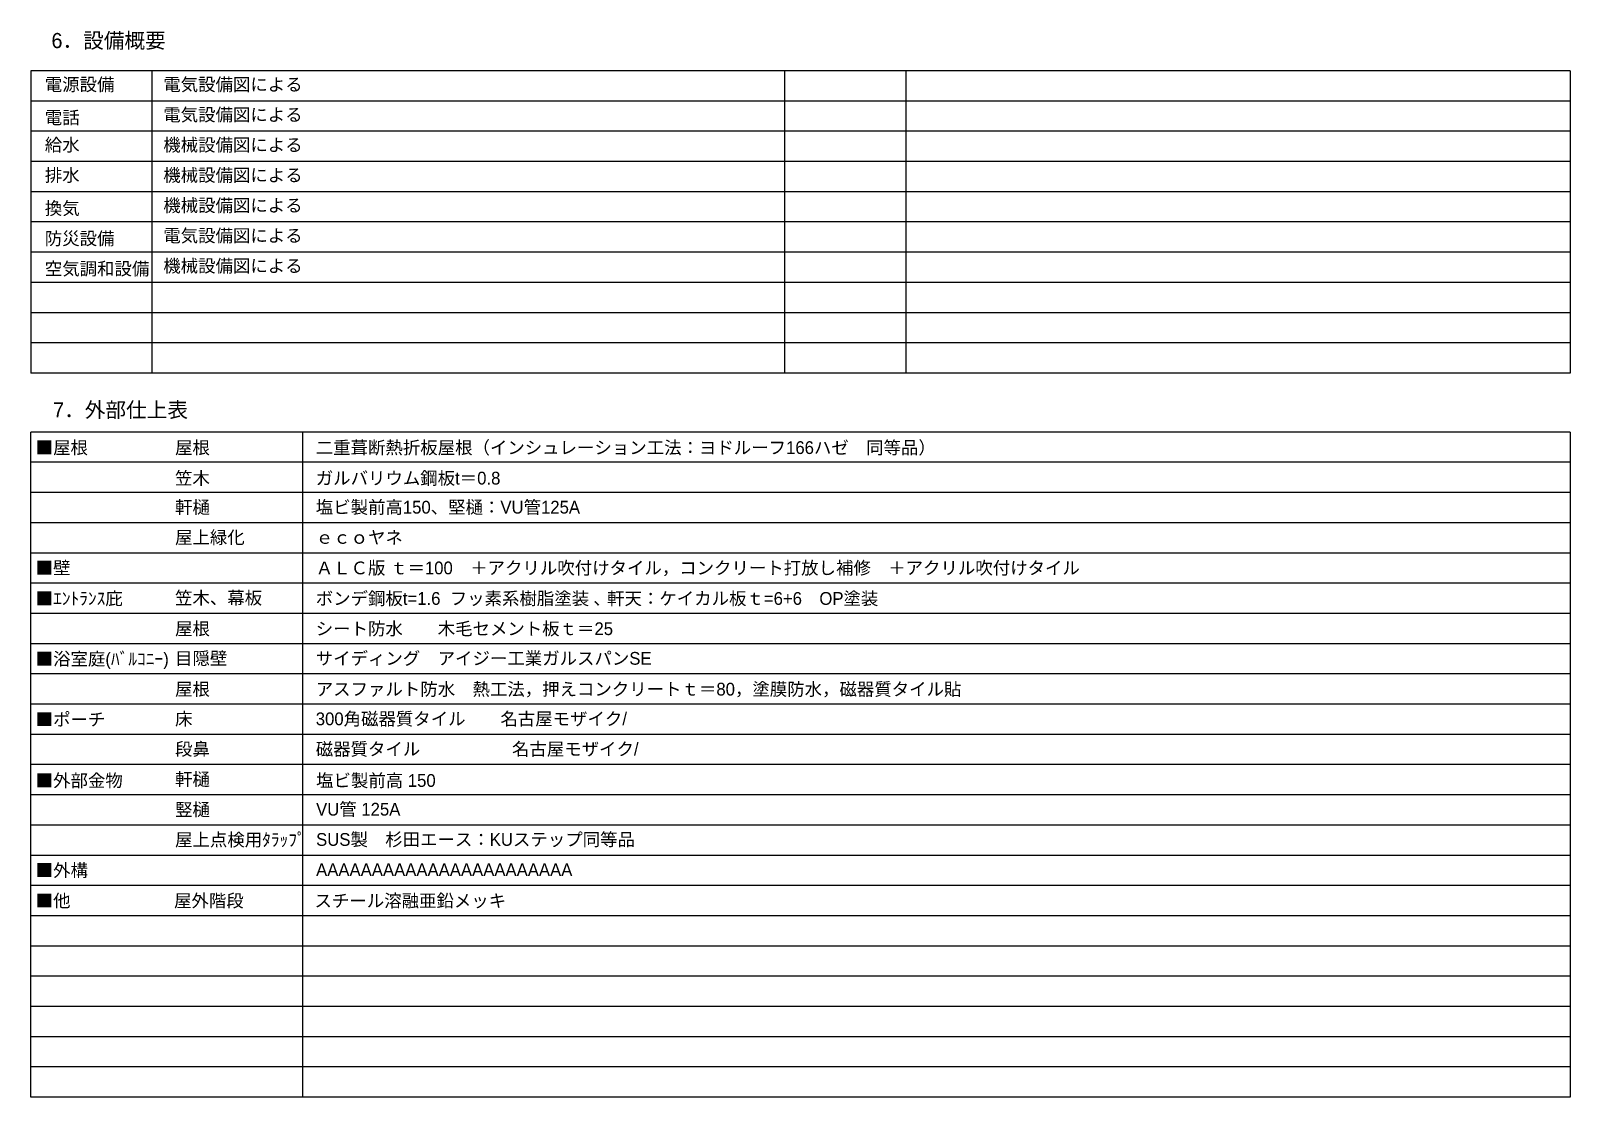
# Model space of a CAD drawing. Header units: millimetres. Extents: x 31 to 811, y 18 to 568.
# Drawn here: x 419.2 to 805, y 301 to 568.3 of the extents above; entities that cross this region are included whole.
import ezdxf
from ezdxf.enums import TextEntityAlignment as Align

# ---------------------------------------------------------------- set-up
doc = ezdxf.new("R2010")
doc.units = ezdxf.units.MM
doc.header["$LTSCALE"] = 0.2
doc.layers.get('Defpoints').update_dxf_attribs({"color": 40})
for name, color, linetype in [('G0-CB', 7, 'Continuous'), ('G0-MOJI', 7, 'Continuous'), ('G0-YOBI', 7, 'Continuous')]:
    doc.layers.add(name, color=color, linetype=linetype)
doc.styles.add('丸ゴチック', font='HGRSMP.TTF')

msp = doc.modelspace()

# ---------------------------------------------------------------- linework, layer by layer
at = {"layer": 'G0-CB', "color": 252, "linetype": 'Continuous'}
for p, q in [((804.96, 550.65), (419.2, 550.65)), ((804.96, 543.08), (419.2, 543.08)), ((804.96, 535.5), (419.2, 535.5)), ((804.96, 527.92), (419.2, 527.92)), ((804.96, 520.35), (419.2, 520.35)), ((804.96, 512.77), (419.2, 512.77)), ((804.96, 505.19), (419.2, 505.19)), ((804.96, 497.62), (419.2, 497.62)), ((804.96, 490.04), (419.2, 490.04)), ((804.96, 460.12), (419.2, 460.12)), ((804.96, 452.54), (419.2, 452.54)), ((804.96, 444.97), (419.2, 444.97)), ((804.96, 422.24), (419.2, 422.24)), ((804.96, 407.08), (419.2, 407.08)), ((804.96, 391.93), (419.2, 391.93)), ((804.96, 376.77), (419.2, 376.77)), ((804.96, 369.2), (419.2, 369.2)), ((804.96, 346.47), (419.2, 346.47)), ((804.96, 338.89), (419.2, 338.89)), ((804.96, 331.31), (419.2, 331.31)), ((804.96, 323.74), (419.2, 323.74)), ((804.96, 316.16), (419.2, 316.16)), ((804.96, 308.58), (419.2, 308.58))]:
    msp.add_line(p, q, dxfattribs=at)
at = {"layer": 'G0-CB', "color": 7, "linetype": 'Continuous'}
for p, q in [((804.96, 437.39), (419.2, 437.39)), ((804.96, 429.81), (419.2, 429.81)), ((804.96, 414.66), (419.2, 414.66)), ((804.96, 399.51), (419.2, 399.51)), ((804.96, 384.35), (419.2, 384.35)), ((804.96, 361.62), (419.2, 361.62)), ((804.96, 354.04), (419.2, 354.04))]:
    msp.add_line(p, q, dxfattribs=at)
at = {"layer": 'G0-YOBI', "color": 6, "linetype": 'Continuous'}
for p, q in [((419.2, 558.23), (419.2, 482.46)), ((804.96, 558.23), (419.2, 558.23)), ((449.51, 558.23), (449.51, 482.46)), ((608.14, 482.46), (608.14, 558.23)), ((638.45, 558.23), (638.45, 482.46)), ((804.96, 558.23), (804.96, 482.46)), ((804.96, 482.46), (419.2, 482.46)), ((419.2, 301.01), (419.2, 467.7)), ((804.96, 467.7), (419.2, 467.7)), ((487.31, 467.7), (487.31, 301.01)), ((804.96, 467.7), (804.96, 301.01)), ((804.96, 301.01), (419.2, 301.01))]:
    msp.add_line(p, q, dxfattribs=at)

# ---------------------------------------------------------------- texts
at = {"layer": 'Defpoints', "style": '丸ゴチック'}
msp.add_text('AAAAAAAAAAAAAAAAAAAAAAA', height=3.2, dxfattribs=at).set_placement((490.69, 356.42))
at = {"layer": 'G0-MOJI', "color": 3, "style": '丸ゴチック'}
msp.add_text('6．設備概要', height=3.794, dxfattribs=at).set_placement((424.38, 562.78), align=Align.BOTTOM_LEFT)
for s, p in [('電源設備', (422.71, 553.21)), ('電気設備図による', (452.4, 553.21)), ('電話', (422.71, 544.91)), ('電気設備図による', (452.4, 545.63)), ('給水', (422.71, 538.06)), ('機械設備図による', (452.4, 538.06)), ('排水', (422.71, 530.48)), ('機械設備図による', (452.4, 530.48)), ('換気', (422.71, 522.18)), ('機械設備図による', (452.4, 522.9)), ('防災設備', (422.71, 514.61)), ('電気設備図による', (452.4, 515.33)), ('空気調和設備', (422.71, 507.03)), ('機械設備図による', (452.4, 507.75)), ('■屋根', (420.43, 462.2)), ('屋根', (455.35, 462.2)), ('二重葺断熱折板屋根（インシュレーション工法：ヨドルーフ166ハゼ\u3000同等品）', (490.61, 462.2)), ('笠木', (455.35, 454.55)), ('ガルバリウム鋼板t＝0.8', (490.61, 454.55)), ('軒樋', (455.35, 447.27)), ('塩ビ製前高150、堅樋：VU管125A', (490.61, 447.27)), ('屋上緑化', (455.35, 439.7)), ('ｅｃｏヤネ', (490.61, 439.7)), ('■壁', (420.43, 432.05)), ('ＡＬＣ版 ｔ＝100\u3000＋アクリル吹付けタイル，コンクリート打放し補修\u3000＋アクリル吹付けタイル', (490.61, 432.05)), ('笠木、幕板', (455.35, 424.54)), ('■ｴﾝﾄﾗﾝｽ庇', (420.43, 424.4)), ('ボンデ鋼板t=1.6  フッ素系樹脂塗装 ､ 軒天：ケイカル板ｔ=6+6\u3000OP塗装', (490.61, 424.4)), ('屋根', (455.35, 416.82)), ('シート防水\u3000\u3000木毛セメント板ｔ＝25', (490.61, 416.82)), ('■浴室庭(ﾊﾞﾙｺﾆｰ)', (420.43, 409.25)), ('目隠壁', (455.35, 409.39)), ('サイディング\u3000アイジー工業ガルスパンSE', (490.61, 409.39)), ('屋根', (455.35, 401.67)), ('アスファルト防水\u3000熱工法，押えコンクリートｔ＝80，塗膜防水，磁器質タイル貼', (490.61, 401.67)), ('■ポーチ', (420.43, 394.09)), ('床', (455.35, 394.23)), ('300角磁器質タイル\u3000\u3000名古屋モザイク/', (490.61, 394.23)), ('段鼻', (455.35, 386.66)), ('磁器質タイル\u3000 \u3000\u3000\u3000\u3000名古屋モザイク/', (490.61, 386.66)), ('■外部金物', (420.43, 378.78)), ('軒樋', (455.35, 379.08)), ('塩ビ製前高 150', (490.69, 378.78)), ('竪樋', (455.35, 371.5)), ('VU管 125A', (490.69, 371.58)), ('屋上点検用ﾀﾗｯﾌﾟ', (455.35, 363.93)), ('SUS製\u3000杉田エース：KUステップ同等品', (490.69, 364)), ('■外構', (420.43, 356.26)), ('■他', (420.43, 348.65)), ('屋外階段', (455.1, 348.65)), ('スチール溶融亜鉛メッキ', (490.3, 348.65))]:
    msp.add_text(s, height=3.2, dxfattribs=at).set_placement(p)
msp.add_text('7．外部仕上表', height=3.794, dxfattribs=at).set_placement((424.79, 473.26), align=Align.MIDDLE_LEFT)

doc.saveas('drawing.dxf')
